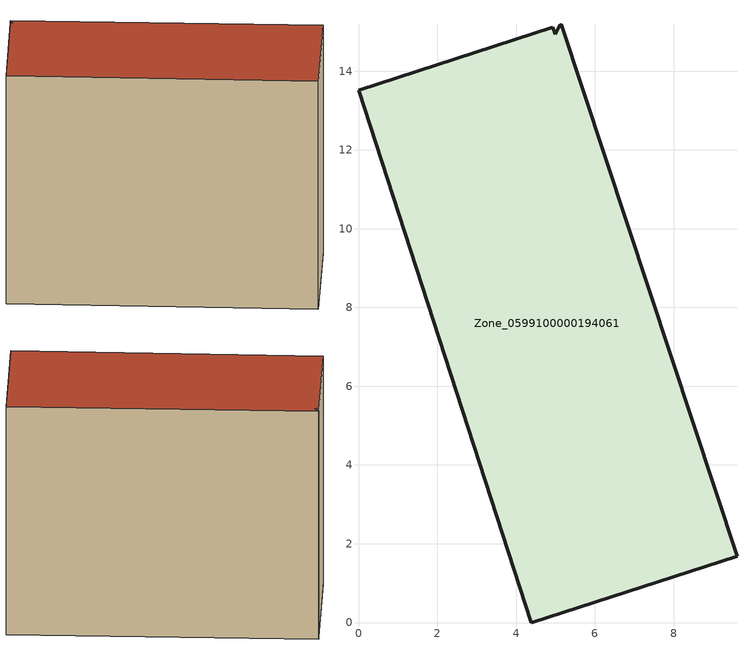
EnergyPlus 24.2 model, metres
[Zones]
Zone_0599100000194061
 floor ground (C_G): 4.93,15.11 4.99,14.94 5.1,15.17 5.15,15.19 9.61,1.68 4.38,0 0,13.52 z0
 wall outside (C_F): 4.38,0 9.61,1.68 5.15,15.19 5.1,15.17 4.99,14.94 4.93,15.11 0,13.52 4.38,0 z0:11.71
 roof outside (C_R): 4.99,14.94 4.93,15.11 0,13.52 4.38,0 9.61,1.68 5.15,15.19 5.1,15.17 z11.71
[BUILDING]
Pand.0599100000194061: North Axis=0; Terrain=City; Loads Convergence Tolerance Value=0.04; Temperature Convergence Tolerance Value=0.4; Solar Distribution=FullExterior; Maximum Number of Warmup Days=25; Minimum Number of Warmup Days=1
[Site:Location]
Rotterdam.The.Hague.AP_ZH_NLD Design_Conditions: Latitude=51.96; Longitude=4.45; Time Zone=1; Elevation=-4.5
[SITE:GROUNDTEMPERATURE:BUILDINGSURFACE]
18, 18, 18, 18, 18, 18, 18, 18, 18, 18, 18, 18
[MATERIAL] Thermal Absorptance=0.9; Solar Absorptance=0.7; Visible Absorptance=0.7
Name | Roughness | Thickness | Conductivity | Density | Specific Heat
G.TI.1946 | MediumSmooth | 0.15 | 1 | 540 | 1210
F.TI.1946 | Rough | 0.3 | 0.857143 | 1920 | 840
R.TI.1946 | MediumRough | 0.2 | 0.1 | 1500 | 1000
[CONSTRUCTION]
C_G: G.TI.1946
C_F: F.TI.1946
C_R: R.TI.1946
[ZONE]
Zone_0599100000194061: Type=1; Multiplier=1; Ceiling Height=Autocalculate; Volume=Autocalculate; Floor Area=autocalculate; Part of Total Floor Area=Yes
[ZONEINFILTRATION:DESIGNFLOWRATE]
Infil_Zone_0599100000194061: Zone or ZoneList or Space or SpaceList=Zone_0599100000194061; Schedule=AlwaysOn; Design Flow Rate Calculation Method=Flow/Area; Flow Rate per Floor Area=0.003; Constant Term Coefficient=1; Temperature Term Coefficient=0; Velocity Term Coefficient=0; Velocity Squared Term Coefficient=0
[HVACTEMPLATE:ZONE:IDEALLOADSAIRSYSTEM]
Zone_0599100000194061: Maximum Heating Supply Air Temperature=50; Minimum Cooling Supply Air Temperature=13; Maximum Heating Supply Air Humidity Ratio=0.0156; Minimum Cooling Supply Air Humidity Ratio=0.0077; Heating Limit=NoLimit; Cooling Limit=NoLimit; Dehumidification Control Type=ConstantSensibleHeatRatio; Cooling Sensible Heat Ratio=0.7; Dehumidification Setpoint=60; Humidification Control Type=None; Humidification Setpoint=30; Outdoor Air Method=None; Outdoor Air Flow Rate per Person=0.00944; Outdoor Air Flow Rate per Zone Floor Area=0; Outdoor Air Flow Rate per Zone=0; Demand Controlled Ventilation Type=None; Outdoor Air Economizer Type=NoEconomizer; Heat Recovery Type=None; Sensible Heat Recovery Effectiveness=0.7; Latent Heat Recovery Effectiveness=0.65
[ZONECONTROL:THERMOSTAT]
ThermostatControl_Zone_0599100000194061: Zone or ZoneList=Zone_0599100000194061; Control Type Schedule=DualSetpointControlType; Control 1=Thermostat_Zone_0599100000194061; Temperature Difference Between Cutout And Setpoint=0
[THERMOSTATSETPOINT:DUALSETPOINT]
Thermostat_Zone_0599100000194061: Heating Setpoint Temperature Schedule=HeatingSetpoint_Zone_0599100000194061; Cooling Setpoint Temperature Schedule=CoolingSetpoint_Zone_0599100000194061
[SCHEDULE:COMPACT]
HeatingSetpoint_Zone_0599100000194061: Through: 12/31, For: AllDays, Until: 24:00, 21
CoolingSetpoint_Zone_0599100000194061: Through: 12/31, For: AllDays, Until: 24:00, 24
DualSetpointControlType: Through: 12/31, For: AllDays, Until: 24:00, 4
AlwaysOn: Through: 12/31, For: AllDays, Until: 24:00, 1
